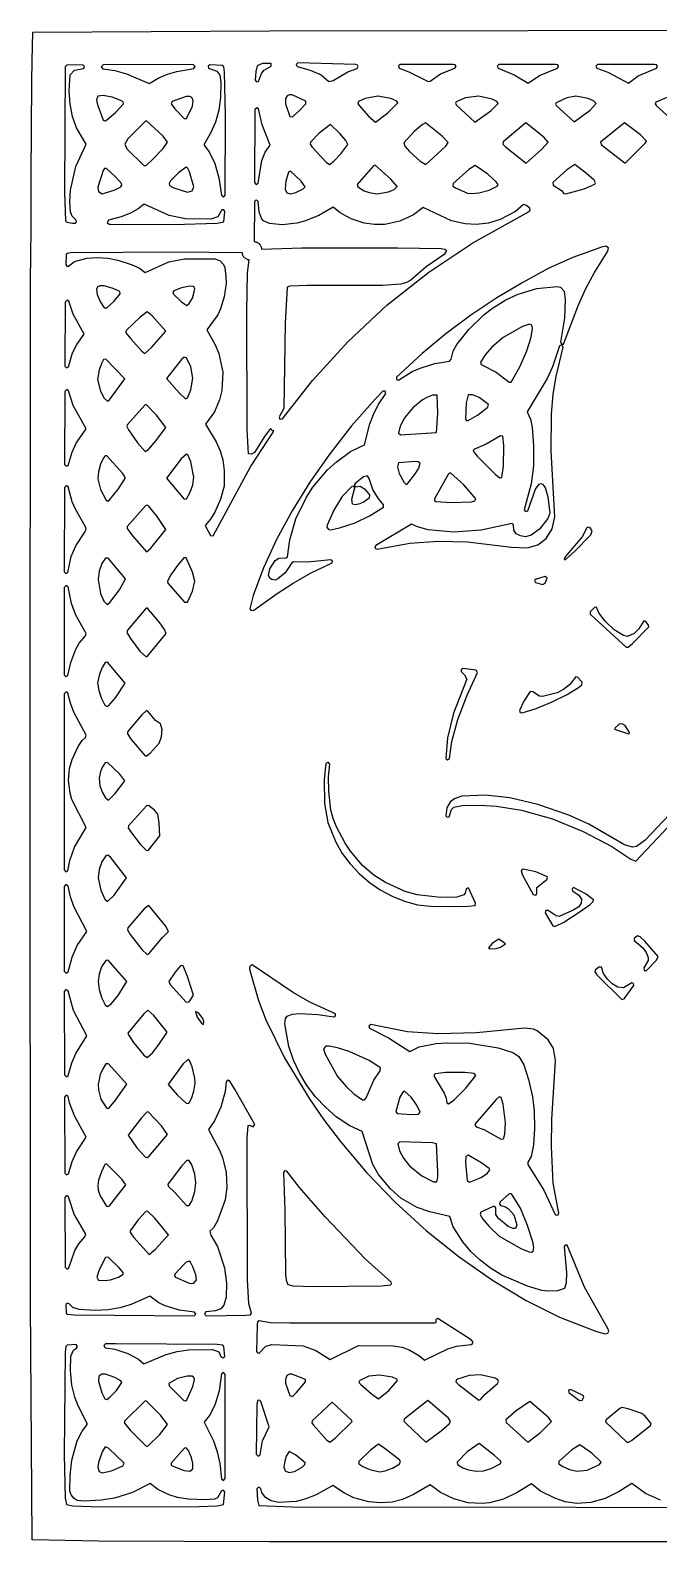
# Model space of a CAD drawing. Header units: millimetres. Extents: x 0 to 300, y 0 to 300.
# Drawn here: x 0 to 124.7, y 0 to 299.6 of the extents above; entities that cross this region are included whole.
import ezdxf

# ---------------------------------------------------------------- set-up
doc = ezdxf.new("R2010")
doc.units = ezdxf.units.MM
doc.layers.add('CUT', color=7, linetype='CONTINUOUS')

msp = doc.modelspace()

# ---------------------------------------------------------------- linework, layer by layer
at = {"layer": 'CUT'}
for points in [[(252.5525, 0), (47.4489, 0), (13.5612, 0.1201), (0.4158, 0.4102), (0.09, 47.3575), (0.0001, 149.8346), (0.09, 252.221), (0.0918, 252.7125), (0.1603, 262.5906), (0.1921, 267.169), (0.2005, 268.3837), (0.2157, 270.5739), (0.3464, 289.4004), (0.3749, 293.5159), (0.5003, 299.194), (47.4475, 299.5198), (149.9997, 299.6098)], [(126.7506, 144.1021), (121.9769, 139.0595), (120.2837, 137.82), (119.4592, 137.6663), (117.8684, 138.1607), (110.7756, 142.2166), (106.8186, 144.0154), (100.6676, 146.1354), (95.1522, 147.454), (90.3202, 148.0199), (85.58, 147.7759), (84.2752, 147.3481), (83.366, 146.7174), (82.6119, 145.4563), (82.4205, 143.9147), (82.706, 143.5962), (83.0869, 143.7033), (83.541, 145.1622), (84.0431, 145.5857), (85.6517, 145.9481), (89.2221, 146.008), (92.5117, 145.8274), (97.4177, 145.0393), (103.5976, 143.2693), (109.6814, 140.8011), (115.3439, 137.7906), (119.1276, 135.3286), (120.1454, 134.8754), (129.6427, 145.0347)], [(125.0358, 8.2408), (122.0661, 9.5465), (119.3261, 11.541), (116.8395, 9.9555), (114.0182, 8.5929), (111.2159, 7.8094), (108.4189, 7.5934), (106.113, 7.9268), (104.0524, 8.6333), (101.2185, 10.0503), (99.4577, 11.5056), (96.6055, 9.7426), (93.8483, 8.4539), (91.0841, 7.7208), (89.6671, 7.5931), (86.8856, 7.7212), (84.0014, 8.5027), (81.3822, 9.7493), (79.3556, 11.2652), (76.0542, 9.386), (73.855, 8.3615), (71.7725, 7.8676), (69.3977, 7.7433), (67.1759, 7.8992), (64.1959, 8.7119), (62.3255, 9.6588), (60.0418, 11.1591), (56.6847, 9.2759), (54.6665, 8.498), (52.7475, 7.9838), (49.2236, 7.8053), (47.7718, 8.1448), (46.6663, 8.7735), (45.9395, 9.753), (45.7137, 10.5693), (45.2878, 10.8164), (44.9637, 10.4867), (45.0794, 8.2557), (45.3722, 7.2218), (51.9509, 6.9321), (221.0079, 6.722)]]:
    msp.add_lwpolyline(points, dxfattribs=at)
for points in [[(9.1325, 261.9914), (8.3169, 262.7327), (7.9845, 263.6304), (7.8334, 265.6186), (7.9838, 267.9036), (9.0715, 272.5664), (11.0717, 277.0236), (9.1823, 280.2961), (8.4164, 282.4901), (7.9234, 284.9816), (7.7435, 287.5918), (7.9461, 290.7611), (8.7923, 291.6655), (10.6517, 292.0379), (10.7779, 292.4532), (10.4415, 292.7274), (7.2479, 292.7092), (6.9007, 292.3619), (6.812, 267.4414), (6.9808, 261.8404), (7.2363, 261.5419), (8.3825, 261.3733), (8.9668, 261.384), (9.2088, 261.6643)], [(14.3743, 291.9829), (16.7686, 291.6201), (19.1109, 290.9896), (23.6229, 289.0562), (25.5336, 290.1622), (27.227, 290.8696), (29.0748, 291.4435), (32.4279, 292.0275), (32.7339, 292.4492), (32.3466, 292.7979), (14.4577, 292.7523), (14.0705, 292.367)], [(38.3787, 292.3371), (38.1749, 292.5933), (35.626, 292.7482), (35.2872, 292.4818), (35.374, 292.0926), (36.9889, 291.4782), (37.6261, 290.7234), (37.7845, 289.341), (37.7231, 286.291), (37.3925, 283.7658), (36.7272, 281.3693), (35.7556, 279.1766), (34.4353, 276.8663), (35.4818, 275.4837), (36.6069, 273.1946), (37.4211, 270.3255), (37.9203, 266.8843), (38.3296, 266.5497), (38.6954, 266.9314), (38.7456, 282.7385), (38.533, 291.2694)], [(47.7956, 292.4569), (47.783, 293.013), (46.0674, 292.9835), (45.0158, 292.559), (44.7188, 291.441), (44.6243, 289.7077), (44.8617, 289.3817), (45.289, 289.4668), (45.847, 291.0413), (46.3788, 291.7161)], [(59.2221, 289.4187), (60.0624, 289.6757), (63.017, 291.3322), (64.8229, 292.0476), (65.0434, 292.3888), (64.9044, 292.6969), (64.5604, 292.7989), (53.0856, 293.1228), (52.7364, 292.8201), (52.9223, 292.3969), (55.5429, 291.6806), (57.6752, 290.7395)], [(79.332, 289.5351), (81.3812, 290.9404), (84.2391, 292.0804), (84.453, 292.413), (84.2969, 292.7402), (83.9188, 292.8272), (73.3542, 292.8222), (73.0359, 292.5216), (73.1983, 292.115), (75.0964, 291.3931), (78.9151, 289.4357)], [(101.0232, 290.6474), (104.563, 292.0772), (104.78, 292.4099), (104.6238, 292.7388), (104.2067, 292.8272), (92.9363, 292.8038), (92.6114, 292.4724), (92.8004, 292.0831), (96.0038, 290.7681), (98.7779, 289.1434)], [(120.596, 290.5738), (124.1975, 292.063), (124.4307, 292.3925), (124.2465, 292.7517), (123.7445, 292.8272), (112.4876, 292.8063), (112.1624, 292.4705), (112.3594, 292.0814), (114.5642, 291.2721), (118.6423, 289.144)], [(15.0885, 281.6861), (17.0126, 283.3979), (18.5046, 285.0387), (18.4325, 285.3988), (17.9973, 285.7067), (16.2802, 286.3196), (14.4468, 286.6722), (13.4183, 286.5477), (13.1482, 285.8184), (13.3229, 284.7923), (14.5021, 281.8418), (14.758, 281.6236)], [(32.1847, 284.5593), (32.3215, 285.6699), (32.0554, 286.2703), (31.6506, 286.5041), (30.936, 286.5014), (28.1363, 285.5003), (27.9698, 285.0333), (28.7124, 284.0372), (30.5288, 282.0876), (31.0284, 282.0816)], [(51.9255, 286.7999), (51.396, 286.8271), (50.9616, 286.6201), (50.6486, 286.0554), (50.6239, 285.0513), (51.5242, 282.5329), (52.0515, 282.4158), (53.433, 283.6821), (54.6878, 285.0226), (54.6525, 285.5178)], [(70.9466, 283.2169), (72.8878, 285.2075), (72.7031, 285.5612), (71.4957, 286.0811), (68.9674, 286.5526), (66.4366, 286.0894), (65.129, 285.4756), (65.0011, 285.094), (65.2716, 284.6605), (67.1437, 282.5227), (68.4548, 281.4099)], [(92.841, 285.064), (92.5547, 285.5091), (91.6242, 285.934), (88.9465, 286.5253), (86.3272, 286.2359), (84.4843, 285.4317), (84.3537, 285.128), (84.4786, 284.8458), (88.1822, 281.3949), (91.3518, 283.6026)], [(112.2558, 285.0752), (111.7499, 285.6034), (110.6381, 286.0774), (108.2332, 286.5253), (106.4369, 286.2384), (104.3452, 285.2415), (104.1959, 284.9485), (104.2974, 284.6722), (107.9056, 281.4724), (111.0468, 283.7643)], [(130.9295, 283.8368), (132.3216, 285.1759), (132.1255, 285.5259), (130.7129, 286.11), (128.2431, 286.5534), (126.1231, 286.1984), (124.0766, 285.343), (123.953, 285.0043), (124.2041, 284.6161), (127.5106, 281.6553), (128.156, 281.9182)], [(26.3428, 278.6127), (23.0908, 281.6384), (22.7841, 281.5277), (19.3588, 278.0977), (18.7497, 277.0195), (19.1527, 276.1285), (22.5666, 272.796), (23.021, 272.796), (24.211, 273.9089), (26.3598, 276.1753), (27.2249, 277.4081)], [(47.5884, 276.8463), (45.9937, 280.8639), (45.2866, 284.0047), (44.9305, 284.2573), (44.5325, 283.8705), (44.4861, 269.3979), (44.8408, 269.0465), (45.2378, 269.2962), (45.9353, 273.763), (46.624, 275.4099)], [(60.2019, 273.645), (61.6286, 275.101), (62.9984, 276.9425), (62.5937, 277.744), (61.4363, 279.1724), (59.5401, 280.9251), (57.3207, 279.2031), (55.5665, 277.3961), (55.5155, 277.0366), (55.9383, 276.4389), (58.688, 273.4821), (59.3314, 273.0211)], [(82.4296, 276.6359), (82.8906, 277.3256), (81.6951, 278.6321), (78.4281, 281.2358), (77.7771, 280.9095), (76.1556, 279.5217), (74.0764, 277.2874), (74.2798, 276.6534), (75.2495, 275.5885), (77.366, 273.6769), (78.4503, 273.0211)], [(102.7533, 277.4313), (101.8666, 278.419), (98.3202, 281.2708), (93.7957, 277.4705), (93.7578, 277.0328), (94.2843, 276.5101), (98.3588, 273.2821), (101.4676, 276.0143)], [(121.0387, 278.9033), (117.8525, 281.2257), (113.1372, 277.3916), (113.2826, 276.8718), (117.982, 273.2879), (122.0443, 277.2632), (122.2062, 277.6197)], [(71.0731, 267.5804), (72.1933, 268.0576), (72.7916, 268.6421), (71.5478, 270.1121), (68.4257, 272.8379), (68.1197, 272.7135), (64.8506, 269.0352), (64.9496, 268.5829), (66.2444, 267.8033), (67.2423, 267.4252), (68.7969, 267.1982)], [(88.9965, 267.3474), (91.0487, 267.8969), (92.6128, 268.7211), (92.7958, 269.0461), (92.4178, 269.5907), (90.7344, 271.0936), (88.2434, 272.8217), (87.005, 272.0064), (83.8719, 269.1974), (83.8533, 268.7287), (84.477, 268.3214), (86.7363, 267.3398), (87.6459, 267.2281)], [(109.869, 268.1773), (111.9553, 269.066), (112.1486, 269.3854), (111.8375, 269.8881), (110.3333, 271.2433), (107.9888, 272.9851), (106.4514, 271.945), (103.6696, 269.4573), (103.7212, 268.9109), (105.3546, 267.8092), (105.8599, 267.2598), (106.2388, 267.1698)], [(14.2572, 267.1907), (16.6767, 267.923), (17.9426, 268.588), (18.1888, 268.9107), (18.0774, 269.2611), (16.9688, 270.4884), (15.1374, 272.1972), (14.7395, 272.1787), (14.4675, 271.7733), (13.3839, 268.5153), (13.5157, 267.6418)], [(32.4412, 268.5387), (31.5949, 271.5409), (31.2269, 272.3066), (30.9355, 272.4858), (29.3921, 271.353), (27.8288, 269.7339), (27.5336, 269.1978), (27.6559, 268.8533), (28.4609, 268.3871), (31.1988, 267.5014), (32.1134, 267.7496)], [(53.7349, 269.7081), (51.6189, 271.6823), (51.2166, 271.4591), (50.6847, 269.7004), (50.5954, 268.1), (50.895, 267.4061), (51.5627, 267.1712), (52.6905, 267.4158), (54.1705, 268.1516), (54.5183, 268.5713)], [(38.3789, 261.6353), (38.5923, 263.6727), (38.394, 263.9868), (38.0225, 263.9918), (37.2233, 262.6505), (35.8265, 262.1918), (30.7897, 262.2154), (27.5594, 262.8921), (22.5909, 265.1291), (21.4356, 264.2093), (19.9148, 263.3706), (18.0659, 262.6141), (15.5512, 261.9527), (15.2713, 261.5096), (15.6478, 261.1879), (28.4157, 261.1344), (37.0617, 261.3435)], [(70.7646, 245.1279), (79.0316, 251.6497), (87.7801, 257.4804), (98.4001, 263.3615), (99.1392, 263.9061), (99.1124, 264.3641), (98.2821, 264.9555), (97.8281, 265.0658), (96.2843, 263.709), (93.1881, 262.1162), (90.8772, 261.3473), (88.4503, 261.0751), (86.2458, 261.2286), (83.5363, 261.8005), (77.9474, 264.4898), (76.0133, 263.029), (73.3078, 261.7806), (70.3309, 261.1092), (68.3189, 261.0751), (66.2302, 261.3857), (63.6717, 262.2588), (61.4468, 263.4457), (60.0764, 264.5249), (57.2156, 262.8886), (54.3989, 261.78), (52.8753, 261.3764), (49.9496, 261.0458), (47.4493, 261.3171), (46.2602, 261.848), (45.853, 262.2976), (45.3892, 263.6181), (45.2208, 265.67), (44.9796, 265.9062), (44.6129, 265.8428), (44.4651, 265.5393), (44.4265, 257.6995), (44.4946, 257.702), (44.6125, 257.6947), (44.7291, 257.6758), (44.8433, 257.6455), (44.954, 257.6042), (45.0601, 257.5522), (45.1605, 257.49), (45.2544, 257.4182), (45.3407, 257.3375), (45.4187, 257.2488), (45.6201, 256.9954), (45.6877, 256.9013), (45.746, 256.8011), (45.7943, 256.6958), (45.8322, 256.5863), (45.8594, 256.4737), (45.8756, 256.3589), (45.8807, 256.2432), (45.8798, 256.2263), (53.8734, 256.4525), (72.9319, 256.4825), (81.4855, 256.3325), (82.2372, 256.2318), (82.591, 255.9629), (82.0726, 255.1862), (78.5455, 252.7124), (75.4802, 250.0989), (74.6241, 249.5945), (73.5406, 249.2848), (69.8463, 249.0404), (54.9784, 249.01), (51.4891, 248.8632), (50.9718, 248.6992), (50.5697, 241.5056), (50.3296, 224.6476), (49.3927, 222.997), (49.5402, 222.4985), (50.027, 222.562), (55.9727, 230.1894), (63.0451, 237.9212)], [(13.3138, 254.5315), (15.4692, 254.4113), (17.3738, 254.0436), (20.2325, 253.141), (21.6891, 252.4289), (22.8325, 251.598), (27.4994, 253.7351), (30.5827, 254.3197), (36.7038, 254.3192), (37.6996, 253.9199), (38.3367, 253.177), (38.5935, 252.6074), (38.8049, 250.812), (38.833, 249.4301), (38.495, 246.7852), (37.7464, 244.3594), (37.1974, 243.2246), (35.0468, 240.1999), (36.7012, 237.2683), (37.4335, 235.5064), (38.2048, 231.8035), (38.0246, 228.2), (37.5568, 226.3561), (36.5615, 223.9451), (34.7532, 221.5519), (36.8848, 217.9943), (37.7043, 216.2669), (38.2039, 214.4562), (38.4749, 212.3628), (38.4395, 209.256), (37.774, 206.6873), (36.611, 204.0587), (35.7455, 202.6855), (34.6891, 201.4671), (35.7639, 199.4688), (36.2794, 199.3601), (43.7189, 213.0578), (48.3195, 220.1577), (48.2366, 220.1865), (48.1314, 220.2349), (48.0313, 220.2932), (47.9374, 220.3609), (47.8503, 220.4373), (47.7711, 220.5218), (47.7004, 220.6135), (47.6846, 220.6386), (46.4625, 219.074), (44.4963, 215.932), (43.902, 215.5545), (43.3094, 215.6383), (43.0374, 220.4646), (42.9773, 243.8206), (43.0982, 251.5507), (43.4367, 254.0665), (43.4143, 254.0678), (43.2962, 254.0867), (43.1805, 254.1173), (43.0685, 254.1592), (42.9612, 254.2121), (42.7329, 254.3391), (42.6331, 254.4013), (42.5398, 254.4729), (42.4539, 254.5534), (42.3764, 254.6418), (42.3078, 254.7375), (42.249, 254.8394), (42.2005, 254.9465), (42.1626, 255.0579), (42.1359, 255.1725), (42.1205, 255.2891), (42.1166, 255.4067), (42.1211, 255.477), (28.902, 255.6429), (8.013, 255.464), (7.3748, 255.3841), (7.134, 255.1654), (7.0682, 253.1564), (7.2597, 252.8502), (7.5857, 252.8189), (8.7588, 253.7882), (11.2141, 254.4079)], [(80.2382, 233.5186), (83.192, 233.9939), (83.4922, 234.3982), (83.9002, 236.0044), (84.6236, 237.3212), (86.9801, 240.2783), (90.0614, 243.2664), (91.6681, 244.5377), (94.3331, 246.1706), (96.7846, 247.2889), (100.5081, 248.4369), (104.549, 248.8284), (105.2001, 248.696), (105.8823, 247.9172), (106.0919, 246.1824), (105.972, 242.524), (105.2089, 237.7526), (105.4172, 237.4079), (105.7865, 237.4117), (108.7471, 245.212), (110.2504, 248.5204), (111.9209, 251.6183), (114.5749, 255.7915), (114.689, 256.4803), (114.2001, 256.7811), (113.3374, 256.6368), (107.6312, 254.5729), (102.7525, 252.357), (97.6949, 249.6332), (92.5581, 246.5571), (87.4186, 243.1009), (82.4442, 239.4145), (77.7109, 235.5193), (72.6749, 230.8488), (72.6428, 230.4117), (73.0757, 230.2292), (75.7532, 231.9574), (77.5277, 232.6958)], [(16.4825, 248.4456), (14.6899, 248.9192), (13.7776, 248.9522), (13.3304, 248.7285), (13.1483, 248.189), (13.2947, 247.2448), (13.9386, 245.7324), (14.6716, 244.6042), (15.1684, 244.554), (16.558, 245.8467), (17.8509, 247.3668), (17.7713, 247.853)], [(31.5459, 245.4647), (32.2054, 246.5132), (32.6808, 248.2694), (32.4527, 248.8037), (31.6826, 248.8578), (29.9959, 248.5419), (28.4575, 247.9631), (28.2662, 247.6177), (28.4512, 247.2662), (30.0044, 245.7426), (31.0395, 245.0626)], [(10.7111, 239.3937), (8.5363, 243.3247), (7.6577, 245.9072), (7.3141, 246.1053), (6.9291, 245.7179), (6.8672, 233.0432), (7.1809, 232.6973), (7.5817, 232.8677), (8.3704, 235.638), (9.2668, 237.3112)], [(24.1031, 236.7655), (26.8857, 239.9553), (24.1733, 243.0257), (23.1978, 243.7725), (21.8294, 242.7529), (19.0204, 240.0617), (18.9819, 239.6431), (19.9345, 238.4351), (22.1155, 236.0143), (22.7298, 235.5554)], [(97.1072, 232.8891), (98.4863, 236.0686), (99.35, 238.758), (99.6331, 240.5823), (99.5072, 241.1755), (99.0539, 241.3209), (97.6644, 240.9154), (93.7851, 238.6921), (91.5611, 236.7919), (90.3135, 235.3348), (89.3243, 233.8133), (89.4694, 233.375), (92.3851, 231.8591), (94.9663, 229.8306), (95.3918, 229.8687)], [(98.5655, 223.9399), (99.2084, 222.5444), (99.5789, 220.8442), (99.8494, 217.3192), (99.8195, 213.2979), (99.3619, 209.7285), (97.9821, 204.5203), (98.2668, 204.1946), (98.6768, 204.3328), (100.2118, 208.6343), (100.9285, 209.6242), (101.2952, 209.7532), (101.6178, 209.6272), (102.1199, 208.9496), (102.6618, 207.144), (103.0295, 203.8829), (102.6924, 202.8503), (101.0339, 200.7089), (99.364, 199.494), (98.2684, 199.221), (97.2525, 199.3753), (96.4005, 199.7924), (95.926, 200.4868), (95.8798, 201.5923), (95.567, 201.8334), (89.4456, 200.5145), (84.017, 200.1209), (78.9496, 200.5749), (76.7997, 201.1499), (75.6533, 201.6789), (68.5352, 197.4785), (68.3621, 197.1913), (68.4764, 196.876), (68.7933, 196.7664), (75.2818, 197.9282), (80.9463, 198.3491), (86.7581, 198.2278), (95.4724, 197.1766), (98.57, 197.0002), (100.6847, 197.5798), (102.3643, 198.8823), (103.5349, 200.7931), (104.0838, 203.1569), (103.3318, 216.1966), (103.3917, 223.4748), (103.7221, 227.505), (104.2938, 231.0007), (105.7323, 236.8034), (105.4587, 237.2462), (105.0054, 237.0559), (103.5906, 232.918), (102.5347, 230.5922)], [(13.9674, 228.0554), (14.6566, 226.6841), (15.3398, 226.0974), (15.7236, 226.3244), (18.7437, 230.5116), (15.0022, 234.4023), (14.5497, 234.3688), (14.2056, 233.7047), (13.7029, 232.31), (13.3586, 230.4044)], [(30.8221, 226.5596), (31.172, 226.7557), (31.8772, 228.3511), (32.2323, 230.628), (31.8875, 232.9021), (30.9903, 234.6958), (30.5587, 234.7736), (30.0268, 234.3211), (27.0457, 230.5927), (29.5876, 227.642)], [(11.0697, 220.5831), (8.5181, 225.2314), (7.5923, 228.1639), (7.2349, 228.4117), (6.84, 228.0243), (6.7979, 213.516), (7.1034, 213.1724), (7.5234, 213.3593), (8.2906, 215.9919), (9.1114, 217.792)], [(55.6003, 191.9602), (59.9187, 194.0252), (59.9471, 194.3963), (59.6125, 194.6258), (55.0009, 194.1789), (52.1999, 194.2266), (51.8696, 194.0072), (50.5841, 192.0361), (49.1007, 190.8375), (48.6331, 190.607), (47.9336, 190.7039), (47.5757, 190.9379), (47.274, 191.5247), (47.504, 192.8669), (48.5549, 194.5301), (49.2972, 194.9536), (50.7549, 195.0552), (51.0223, 195.2533), (51.4792, 198.5895), (52.7091, 202.7889), (54.7927, 207.024), (56.0795, 209.0461), (58.9644, 212.502), (60.6675, 213.9948), (63.5506, 216.1183), (66.2785, 217.4609), (67.3515, 221.5628), (68.0772, 223.4739), (69.0361, 225.3314), (70.5647, 227.582), (70.4316, 228.0885), (69.9679, 228.0593), (68.4376, 226.4851), (63.7496, 221.1657), (59.4477, 215.6689), (55.4807, 210.0486), (51.9579, 204.3763), (48.8615, 198.6641), (46.2869, 193.0636), (44.2222, 187.5844), (43.5787, 184.9067), (43.8537, 184.5721), (44.3204, 184.672), (48.958, 187.9929), (52.176, 190.0378)], [(23.4316, 216.5258), (24.9857, 218.2885), (26.925, 220.8555), (25.0477, 223.3364), (23.0141, 225.4203), (22.7099, 225.2898), (19.288, 221.4706), (19.1429, 221.0869), (19.4616, 220.4042), (21.2607, 217.8098), (22.7856, 216.0812)], [(79.7805, 227.2958), (78.7904, 226.8989), (77.8274, 226.3408), (75.9141, 224.7751), (74.2637, 222.7641), (73.4012, 221.1264), (73.0314, 219.772), (73.437, 219.3937), (80.6009, 219.8754), (80.8525, 223.7208), (80.7093, 227.2901)], [(90.899, 225.4493), (89.0551, 226.8009), (87.7034, 227.3455), (86.8638, 227.3672), (86.4611, 225.7696), (86.3401, 222.5379), (86.5311, 222.2652), (86.8631, 222.2398), (88.7106, 223.3387), (90.7918, 224.8849)], [(93.1152, 210.8602), (93.541, 210.9336), (93.8781, 213.1896), (93.9079, 217.2816), (93.7391, 219.1433), (93.2594, 219.2398), (90.4375, 217.5837), (87.9947, 216.5281), (87.8777, 216.1455), (88.6554, 215.2129), (92.2874, 211.5517)], [(13.4447, 210.7217), (13.9438, 208.5927), (15.0382, 206.456), (15.3935, 206.2675), (15.8111, 206.5643), (17.5065, 208.7362), (18.8905, 210.9028), (18.2844, 211.8238), (15.1792, 215.2672), (14.8604, 215.2222), (14.5194, 214.8387), (13.9485, 213.5685), (13.5289, 212.0659)], [(31.8587, 214.0828), (31.3302, 215.3164), (30.9667, 215.5552), (29.937, 214.6669), (27.04, 210.8037), (30.5157, 206.6532), (31.0294, 206.7203), (31.7376, 208.0314), (32.2594, 209.5038), (32.44, 211.0128)], [(74.7737, 209.6563), (76.4447, 211.7295), (77.0651, 212.8253), (77.3239, 213.7926), (76.9726, 214.0704), (76.4372, 214.1362), (73.0236, 213.8567), (72.8401, 213.0444), (73.1903, 211.7377), (74.1438, 209.9489), (74.4756, 209.6563)], [(70.0531, 205.0976), (70.0866, 205.5181), (68.9965, 206.8864), (67.9771, 208.5957), (67.2364, 210.7673), (66.8875, 211.2573), (66.1193, 211.0923), (64.4216, 209.7703), (64.2858, 209.4609), (64.5455, 209.1073), (65.4255, 209.235), (66.3207, 208.7357), (67.2902, 207.515), (67.2499, 206.8756), (66.2657, 206.1299), (65.3698, 205.7246), (64.5444, 205.524), (63.933, 205.6461), (63.7789, 206.6398), (64.3885, 208.9033), (64.156, 209.2287), (63.7594, 209.1778), (61.8955, 207.1582), (60.2114, 204.498), (58.8695, 201.5072), (58.8429, 201.0846), (59.1469, 200.6657), (59.6105, 200.5954), (61.3429, 200.9814), (64.4616, 201.9421), (67.397, 203.3959)], [(88.207, 206.3443), (88.4066, 206.6939), (86.0209, 209.4804), (83.3379, 211.8898), (82.9897, 211.701), (80.1989, 206.723), (80.1999, 206.3946), (80.4517, 206.1837), (83.5011, 206.0022), (87.4963, 206.148)], [(10.8548, 200.0943), (11.0745, 200.6897), (10.9629, 201.1615), (8.9568, 204.6683), (8.3502, 206.1286), (7.547, 209.1184), (7.172, 209.3848), (6.788, 208.9961), (6.7601, 192.2856), (7.0747, 191.9408), (7.4942, 192.1455), (8.1242, 195.3201), (9.0289, 197.3982)], [(26.919, 200.6686), (25.1721, 203.2526), (23.4791, 205.3511), (23.1856, 205.4959), (22.8853, 205.3658), (19.2183, 201.2134), (19.2161, 200.82), (20.2692, 199.3841), (23.0686, 196.2294), (23.9022, 196.9165)], [(110.6842, 201.1406), (110.4141, 200.9605), (109.4537, 199.2198), (106.0923, 195.2282), (105.8822, 194.778), (106.1223, 194.628), (107.9831, 196.2786), (111.1644, 199.61), (111.4645, 200.3603), (111.0443, 200.9905)], [(13.9515, 187.985), (14.6328, 186.4533), (15.2394, 185.7936), (15.7822, 186.1875), (17.7134, 188.6836), (18.8889, 190.8596), (15.4405, 194.9744), (14.9198, 194.9508), (14.226, 193.8878), (13.6438, 192.3574), (13.4755, 190.7193)], [(32.6531, 190.3964), (32.182, 192.1944), (30.9279, 195.007), (30.4421, 194.9994), (29.1986, 193.4935), (27.8565, 191.5869), (27.2287, 190.3636), (27.3094, 190.0392), (30.6318, 186.251), (31.1826, 186.2503), (32.208, 188.4085)], [(9.73, 178.0884), (10.9417, 179.5994), (11.0708, 180.0421), (9.0751, 183.6647), (8.1662, 186.0074), (7.517, 189.2674), (7.1467, 189.5513), (6.7527, 189.1626), (6.7407, 171.8501), (7.0571, 171.5054), (7.4762, 171.7133), (8.0576, 174.2964), (9.0763, 176.9335)], [(102.5387, 190.996), (102.1359, 191.3417), (100.3693, 190.8163), (100.0533, 190.5264), (100.1953, 190.1218), (101.6275, 189.771), (102.1096, 190.0065)], [(23.2834, 175.5155), (26.9741, 180.0352), (26.6321, 180.844), (25.7067, 182.1608), (23.2213, 185.103), (22.9064, 184.9874), (19.2786, 180.6756), (19.1659, 180.2246), (19.8656, 179.0731), (21.7727, 176.5411), (22.9657, 175.3911)], [(118.2189, 177.2988), (118.5719, 177.3393), (119.4433, 178.0552), (122.6849, 181.336), (122.6571, 181.6773), (122.1048, 182.3958), (121.6914, 182.5222), (120.6914, 180.9314), (119.7639, 180.0409), (118.4538, 179.4197), (117.6596, 179.6078), (115.8528, 180.7358), (114.02, 182.472), (112.7909, 184.1567), (112.335, 185.2434), (111.9391, 185.1892), (111.0645, 184.3175), (111.0913, 183.8757)], [(13.5858, 168.7605), (14.1105, 167.1503), (14.8144, 165.8582), (15.2628, 165.5612), (15.5357, 165.6671), (16.8992, 167.2509), (18.8235, 170.202), (15.3162, 174.337), (14.8485, 174.2971), (14.2743, 173.3073), (13.7279, 171.9673), (13.3576, 170.2831)], [(86.6597, 167.8147), (88.7069, 172.2934), (88.4749, 172.7844), (85.8382, 173.1038), (85.4527, 172.8572), (85.4922, 172.4976), (86.1645, 171.8364), (86.5813, 171.0071), (83.9601, 164.2696), (82.7977, 159.3756), (82.4091, 155.2873), (82.771, 154.9949), (83.1548, 155.258), (83.6507, 158.6077), (84.8211, 163.019)], [(106.5253, 167.9478), (108.7657, 169.3019), (109.4143, 169.8777), (109.4418, 170.3763), (108.5696, 171.383), (108.1993, 171.4505), (106.9742, 169.8839), (105.7685, 168.9612), (104.4975, 168.2852), (101.6301, 167.5317), (101.0271, 167.5938), (99.6583, 168.4388), (99.173, 168.5057), (97.9073, 166.6236), (97.0195, 164.7395), (97.1508, 164.3605), (97.5942, 164.2914), (100.3243, 165.1454), (103.51, 166.4554)], [(11.1052, 141.5956), (8.2749, 147.1155), (7.8943, 148.4152), (7.5934, 150.8853), (7.8039, 153.2923), (8.3319, 155.0685), (9.4886, 157.619), (10.2871, 158.842), (10.9908, 159.4467), (11.0725, 159.8826), (8.6347, 164.4338), (7.9591, 166.2167), (7.4886, 168.2024), (7.1308, 168.4514), (6.7358, 168.0623), (6.7371, 133.1572), (7.0471, 132.8139), (7.4665, 133.009), (7.8443, 135.0622), (8.7765, 137.6782)], [(23.7885, 156.2883), (25.5508, 158.3217), (26.047, 159.5584), (26.1394, 160.9983), (25.8512, 162.1579), (24.8752, 162.7632), (23.3525, 164.6398), (23.0446, 164.7756), (22.1271, 163.9385), (19.2831, 160.5483), (19.265, 160.1676), (20.0268, 158.9912), (22.7246, 155.8383), (23.0299, 155.7055)], [(116.8066, 162.0649), (115.9963, 161.3446), (115.9063, 161.0444), (118.6674, 160.1441), (118.9075, 160.2941), (117.9771, 161.7947), (117.4069, 162.0949)], [(13.8073, 149.9257), (14.2545, 148.5845), (14.942, 147.4753), (15.5193, 147.0086), (16.8765, 148.2942), (18.7674, 150.8204), (17.7604, 152.1411), (15.3105, 154.4562), (14.8556, 154.4248), (14.3101, 153.5722), (13.938, 152.6995), (13.6866, 151.3396)], [(59.0507, 142.5407), (60.6232, 138.6777), (61.8987, 136.4496), (63.443, 134.3662), (65.2257, 132.461), (67.2501, 130.7378), (69.428, 129.2197), (71.7757, 127.9738), (74.2058, 126.9783), (76.7895, 126.2627), (79.4143, 125.9903), (83.3118, 125.9), (86.8954, 125.9594), (88.2426, 126.1483), (88.3261, 126.6062), (86.9285, 129.5918), (86.4598, 129.4328), (86.2761, 128.5436), (85.9968, 128.2295), (84.6104, 127.7645), (81.4024, 127.7023), (76.7426, 128.2133), (74.3462, 128.9191), (70.4684, 130.6926), (68.1418, 132.1324), (65.9231, 134.0213), (63.5536, 136.8711), (62.4948, 138.4425), (60.7406, 141.7048), (60.0896, 143.3792), (59.6349, 144.9955), (59.2146, 148.7516), (59.1846, 151.6402), (59.3991, 154.1368), (59.0861, 154.5251), (58.6478, 154.2871), (58.3125, 151.0941), (58.3731, 146.3169)], [(23.4809, 137.1138), (25.7019, 139.9422), (25.6021, 142.5285), (25.282, 144.1907), (24.6289, 145.0322), (23.4542, 145.9568), (23.0623, 145.8479), (19.4931, 141.8891), (19.4465, 141.5229), (19.8761, 140.7651), (21.7893, 138.2923), (23.0648, 137.0142)], [(13.9773, 129.1406), (14.796, 127.3624), (15.3546, 126.8869), (16.6269, 128.1514), (19.0768, 131.6326), (15.8956, 135.6966), (15.4095, 136.0861), (14.9746, 135.9798), (14.201, 134.7447), (13.6838, 133.223), (13.5057, 131.6273)], [(100.4938, 128.4609), (100.484, 129.6745), (102.5582, 131.3589), (102.6227, 131.8186), (100.2767, 132.7801), (97.7404, 133.3249), (97.3593, 132.9567), (97.6237, 132.112), (99.7777, 128.3176), (100.2753, 128.1698)], [(7.502, 112.952), (8.2907, 115.872), (9.2901, 118.1786), (11.2056, 120.9753), (8.6583, 125.9428), (7.9601, 127.8276), (7.5084, 129.9454), (7.087, 130.2531), (6.7378, 129.8654), (6.7508, 113.096), (7.1434, 112.7068)], [(105.8202, 122.7888), (109.0883, 124.8983), (111.0407, 126.3417), (111.6754, 126.9365), (111.7433, 127.2346), (110.2419, 128.3941), (107.7793, 129.6556), (107.4989, 129.4132), (107.5483, 129.0459), (108.8014, 128.1397), (109.3222, 127.3491), (109.2928, 126.5565), (108.8302, 125.8806), (107.7144, 125.1714), (104.9417, 123.9213), (104.2959, 124.0743), (102.7223, 125.1532), (102.2359, 125.1116), (102.1543, 124.6606), (103.6806, 122.1153), (104.0834, 121.9753)], [(23.5494, 116.5262), (26.2147, 119.7866), (27.4132, 120.9693), (26.8509, 122.0717), (23.553, 126.1426), (22.6153, 125.4665), (19.3558, 121.6869), (19.2666, 121.2836), (19.8088, 120.3964), (22.1924, 117.3277), (23.2081, 116.3759)], [(121.8865, 119.0533), (120.9556, 119.8919), (120.4464, 120.1001), (119.7988, 119.5518), (119.7767, 119.1551), (121.5382, 117.7104), (122.1561, 116.811), (122.5377, 115.8377), (122.5476, 115.1841), (121.689, 113.7402), (121.7652, 113.2527), (122.2581, 113.2311), (124.1943, 115.3031), (124.5446, 116.0336)], [(92.947, 119.4777), (91.7165, 118.6374), (90.8762, 117.737), (91.2063, 117.4969), (92.4368, 117.587), (93.2772, 117.8571), (94.2376, 118.5473)], [(13.7066, 109.4578), (14.2054, 107.7767), (14.8493, 106.4576), (15.3189, 106.121), (16.041, 106.6454), (17.424, 108.2955), (19.1655, 111.0284), (15.4655, 115.2819), (14.9764, 115.2121), (14.1569, 113.9499), (13.6862, 112.5214), (13.5065, 111.0437)], [(31.219, 112.0393), (30.3422, 114.1474), (30.0207, 114.2453), (29.7286, 114.0642), (28.726, 112.9106), (27.5224, 111.0531), (27.7752, 110.4288), (30.9545, 106.9826), (31.5008, 106.9943), (32.3769, 108.3184)], [(50.4889, 95.7703), (55.3614, 87.7891), (58.2689, 83.6519), (61.4851, 79.3843), (66.6719, 73.2096), (72.4236, 67.2792), (78.5974, 61.646), (85.0495, 56.4783), (91.6997, 51.8341), (98.3773, 47.8205), (104.9609, 44.5274), (112.3377, 41.7064), (114.038, 41.238), (114.576, 41.3795), (114.7552, 41.7351), (114.569, 42.3014), (109.9511, 50.4875), (106.5019, 58.7939), (106.0967, 58.7926), (105.911, 58.4706), (106.3918, 53.3781), (106.2966, 51.3017), (105.9677, 50.1795), (104.6053, 49.7345), (102.6404, 49.642), (101.4599, 49.8019), (98.6281, 50.6366), (93.5177, 52.8584), (91.2821, 54.2502), (89.2534, 55.7975), (87.4092, 57.5539), (85.7753, 59.4636), (83.9046, 62.3936), (83.2049, 64.5054), (79.2545, 65.3772), (76.7306, 66.2318), (73.5354, 68.1008), (71.4813, 69.9388), (69.0747, 72.7965), (67.9425, 74.81), (65.8477, 81.3339), (63.3641, 82.4449), (60.6944, 84.2445), (58.543, 86.1197), (56.6052, 88.2056), (54.8816, 90.4703), (53.4255, 92.9222), (52.2157, 95.4887), (51.3053, 98.1812), (50.512, 102.6414), (50.6661, 103.7108), (50.9949, 104.1662), (51.9832, 104.5598), (53.4676, 104.741), (57.0674, 104.5308), (60.2041, 104.0645), (60.5426, 104.2789), (60.5332, 104.6463), (55.4692, 106.9799), (52.0331, 108.9078), (44.0453, 114.3692), (43.5465, 114.0808), (43.4654, 113.4872), (45.2721, 107.2836), (46.7466, 103.462)], [(119.7109, 110.2505), (119.6534, 110.6474), (119.3139, 110.7887), (117.6932, 109.7682), (116.5777, 109.9202), (115.4446, 110.6113), (114.5044, 111.4929), (113.687, 112.6445), (113.2977, 113.8959), (112.749, 113.8906), (112.0599, 113.2997), (112.0153, 112.9369), (112.416, 112.369), (117.3616, 107.4885), (117.8098, 107.5987)], [(7.5331, 92.4249), (8.2317, 94.9569), (9.021, 96.8124), (11.2284, 100.3165), (8.5741, 105.311), (7.5215, 109.2033), (7.0746, 109.4831), (6.7565, 109.0995), (6.7859, 92.5781), (7.1727, 92.1894)], [(23.1666, 96.0219), (24.2277, 96.9434), (25.4012, 98.3841), (27.1844, 101.0343), (24.5509, 104.3228), (23.349, 105.3943), (22.521, 104.6686), (19.3729, 100.8274), (19.4878, 100.4536), (20.4826, 98.9595), (22.5218, 96.4745)], [(32.8028, 105.1319), (33.1029, 103.9915), (33.9733, 102.791), (34.3935, 102.5509), (34.4535, 103.0611), (34.2434, 103.7214), (33.4631, 104.8018)], [(77.1167, 98.0742), (80.4848, 98.7358), (82.6556, 98.8891), (87.1862, 98.8291), (92.8272, 97.9199), (95.7192, 96.9562), (96.9042, 96.1586), (97.9332, 94.5186), (98.8204, 91.6561), (99.6074, 88.1742), (99.9382, 85.4373), (100.0295, 81.9361), (99.819, 78.6772), (99.3344, 76.3345), (98.6967, 75.2339), (98.6747, 74.8013), (101.8991, 69.7196), (104.1119, 64.8858), (104.3891, 64.7079), (104.7036, 64.8061), (104.8268, 65.1479), (103.7523, 71.1123), (103.3617, 78.324), (103.4521, 83.7173), (104.1996, 95.4178), (103.791, 97.7956), (102.7074, 99.4868), (100.5621, 101.2818), (99.8154, 101.576), (98.0408, 101.8283), (88.515, 100.8708), (80.8742, 100.6607), (74.7994, 101.0516), (67.5918, 102.4979), (67.1851, 102.2731), (67.3132, 101.7951), (71.0894, 99.9077), (75.2827, 97.198)], [(69.4662, 93.9379), (67.2413, 95.4064), (63.2877, 97.1899), (60.98, 97.9383), (59.319, 98.2595), (58.6215, 98.2229), (58.2026, 97.7025), (58.5327, 96.6701), (60.9195, 92.2217), (62.7007, 90.1474), (64.1878, 88.8101), (65.9341, 87.5816), (66.3085, 87.6084), (66.6017, 87.9942), (68.1742, 91.4994), (69.4102, 93.3151)], [(13.5394, 89.5785), (14.001, 87.7169), (15.0531, 86.0505), (15.3755, 85.8693), (15.6588, 85.983), (16.9211, 87.5368), (19.1559, 90.7101), (15.5224, 94.7277), (14.9997, 94.7371), (14.3242, 93.6325), (13.9077, 92.615), (13.5065, 90.6241)], [(32.6787, 91.8996), (32.1307, 94.1483), (31.5702, 95.4182), (31.2501, 95.61), (30.2589, 94.6979), (27.3673, 90.6123), (29.1383, 88.595), (30.9675, 86.8675), (31.4618, 86.944), (31.9573, 87.889), (32.4519, 89.3492), (32.7132, 90.9292)], [(82.6444, 87.0094), (82.9786, 86.7887), (84.0497, 87.5571), (86.3944, 89.9323), (88.3934, 92.4127), (88.0301, 92.8351), (86.1716, 93.0379), (82.4662, 93.038), (80.3407, 92.7618), (80.1108, 92.5305), (80.1284, 92.2224), (82.093, 88.8935), (82.5216, 87.912)], [(43.9101, 45.2974), (43.3374, 47.1399), (43.0975, 52.0034), (43.0373, 80.0723), (43.2472, 82.4896), (43.4738, 82.5868), (44.2246, 82.2727), (44.5563, 82.6796), (40.6601, 89.5777), (39.5785, 91.3197), (39.2873, 91.4743), (38.8913, 91.1863), (38.6485, 89.234), (37.8264, 86.1388), (36.5619, 83.4592), (35.344, 81.7142), (37.564, 77.6465), (38.1087, 76.1903), (38.8348, 73.2101), (38.9849, 70.266), (38.6743, 67.7906), (37.1554, 63.6089), (36.3432, 62.2551), (35.6146, 61.5334), (35.8445, 60.777), (37.114, 58.559), (38.5261, 54.2914), (38.953, 51.2894), (38.8952, 48.4966), (38.4321, 46.8659), (37.7816, 46.1646), (36.7332, 45.8002), (34.8476, 45.5605), (34.5353, 45.1396), (34.9248, 44.7889), (42.7672, 44.8979), (43.6642, 44.9824)], [(7.5837, 72.943), (8.3295, 75.3508), (9.1779, 77.2585), (11.0678, 80.1925), (8.7773, 84.4087), (7.8162, 87.0212), (7.5554, 88.2755), (7.1437, 88.5479), (6.7938, 88.1598), (6.8365, 73.0949), (7.2238, 72.7074)], [(76.6629, 86.5736), (75.5397, 88.1456), (74.2504, 89.2947), (73.9217, 89.1392), (73.2909, 88.0956), (72.4938, 85.2691), (72.8028, 84.8872), (75.6431, 84.7233), (77.0114, 84.7786), (77.3163, 85.1645)], [(93.8622, 79.8576), (94.1521, 80.8198), (94.237, 83.0491), (93.8244, 86.7653), (93.4213, 88.0894), (92.9961, 88.1889), (92.3983, 87.6593), (88.2195, 82.8166), (88.2292, 82.493), (88.4792, 82.2722), (89.9469, 81.7013), (93.4053, 79.7771)], [(23.3872, 85.2243), (23.102, 85.1378), (22.0601, 84.038), (19.4225, 80.5662), (21.1659, 78.1095), (22.8915, 76.2366), (23.2042, 76.1529), (23.5324, 76.354), (27.2439, 80.6944), (26.0432, 82.4538)], [(77.646, 72.5291), (80.0161, 71.342), (80.6259, 71.3688), (80.8495, 72.2577), (80.8525, 73.3429), (80.5509, 78.8612), (79.8214, 79.0538), (73.2976, 79.291), (72.8986, 78.9017), (73.221, 77.4635), (74.0253, 76.0296), (75.2567, 74.5014)], [(15.157, 74.9323), (14.8269, 74.7538), (14.1106, 73.3366), (13.5399, 71.6887), (13.417, 70.6423), (13.5027, 69.704), (13.8985, 68.5951), (15.1281, 66.55), (15.4346, 66.4409), (15.6938, 66.5732), (18.9472, 70.7211), (18.2046, 71.8651)], [(32.0471, 67.5378), (32.6789, 69.4037), (32.8326, 71.1417), (32.6789, 72.8528), (32.0471, 74.7187), (31.5349, 75.5884), (31.0519, 75.5961), (30.0598, 74.5128), (27.3207, 70.8645), (27.376, 70.4618), (28.7132, 69.242), (31.0029, 66.6821), (31.5518, 66.6801)], [(89.4576, 72.2146), (90.6955, 73.0723), (91.1371, 73.7037), (91.0111, 73.9739), (89.361, 75.1972), (86.871, 76.6222), (86.4189, 76.3787), (86.3163, 75.1614), (86.673, 71.587), (87.1465, 71.2779)], [(50.7482, 51.8427), (51.1066, 51.01), (52.0565, 50.718), (56.189, 50.5996), (69.6466, 50.7495), (71.5479, 50.9163), (71.68, 51.1778), (71.5672, 51.4851), (66.4458, 56.0663), (58.4899, 64.3825), (53.4131, 70.2402), (50.8809, 73.4423), (50.4592, 73.5445), (50.2046, 73.1931), (50.5093, 65.7971), (50.6288, 52.9692)], [(97.4623, 58.047), (98.9763, 57.4597), (99.4561, 57.3902), (99.7887, 57.5769), (99.8773, 58.3289), (99.6791, 59.4741), (98.6585, 62.6923), (97.2233, 66.0977), (95.4531, 68.9647), (94.988, 68.9482), (93.172, 67.3153), (93.0532, 66.9723), (93.2688, 66.6803), (94.2731, 66.4058), (94.8887, 65.9943), (95.9179, 64.8126), (96.5468, 62.8349), (96.2737, 62.1001), (95.7873, 62.0771), (94.8126, 62.5027), (92.8685, 64.0974), (92.3822, 64.8981), (92.3502, 66.135), (92.1282, 66.434), (91.8259, 66.4445), (89.3895, 65.3313), (89.227, 64.8835), (89.7953, 63.9763), (91.0105, 62.4964), (93.0334, 60.5684)], [(7.6809, 54.3017), (8.857, 57.7371), (9.6113, 59.0623), (10.8213, 60.4365), (11.0636, 60.9486), (8.7154, 64.9654), (7.6215, 68.3433), (7.2085, 68.6121), (6.861, 68.223), (6.9304, 54.4456), (7.3226, 54.0581)], [(27.4424, 60.8303), (24.7306, 64.1669), (23.2436, 65.5541), (22.9404, 65.4411), (21.4149, 63.7974), (19.7943, 61.6247), (19.8284, 61.2806), (20.5512, 60.2998), (23.6116, 56.9672), (24.8736, 58.0034)], [(14.8907, 51.7677), (15.9084, 51.9497), (17.531, 52.4273), (18.4438, 53.0225), (18.4117, 53.3589), (17.648, 54.2929), (15.491, 56.4213), (14.9556, 56.3184), (13.6715, 53.9176), (13.238, 52.4255), (13.5748, 51.8314)], [(32.9862, 51.9158), (32.8605, 52.915), (32.2853, 54.5243), (31.811, 55.4058), (31.5236, 55.5911), (30.9493, 55.4003), (30.4401, 54.9618), (28.6865, 53.0154), (28.6245, 52.7159), (28.7979, 52.464), (31.5452, 51.2443), (32.4059, 51.2212)], [(8.6438, 44.9881), (32.4881, 44.7773), (32.8762, 45.1333), (32.5923, 45.542), (29.5962, 45.9258), (26.7414, 46.767), (25.528, 47.3752), (23.7579, 48.678), (20.0098, 47.0053), (17.8046, 46.372), (15.4659, 45.9787), (12.9555, 45.8586), (9.7017, 46.0395), (8.4482, 46.4572), (7.7591, 47.1934), (7.3794, 47.3219), (7.0874, 47.0473), (7.1338, 45.323), (7.4197, 45.0955)], [(54.1193, 38.8051), (56.6635, 37.8837), (59.4758, 36.1117), (65.0866, 38.9208), (71.9716, 38.8649), (73.7471, 38.5916), (75.1811, 38.0637), (77.179, 36.8542), (78.219, 35.9835), (82.8355, 38.2457), (84.5434, 38.7729), (87.4361, 39.1318), (87.7532, 39.2772), (87.8721, 39.5818), (87.4715, 40.0516), (80.8408, 44.2296), (80.4744, 44.064), (80.4216, 43.4547), (80.2124, 43.3074), (51.5222, 43.3376), (47.6644, 43.4288), (45.4279, 43.806), (45.0892, 43.5829), (44.9853, 42.9707), (44.8932, 37.6951), (45.0686, 37.4181), (45.4287, 37.3859), (46.708, 38.773), (47.9209, 39.0719)], [(6.9311, 37.5719), (6.7519, 17.3197), (6.9311, 8.6459), (7.1658, 7.3759), (8.4358, 7.1411), (12.005, 7.0222), (22.7467, 6.932), (33.4925, 7.0222), (37.0618, 7.1411), (38.3317, 7.3759), (38.6065, 9.8574), (38.3366, 10.241), (37.9167, 10.1179), (37.1589, 8.741), (36.5675, 8.4761), (34.8396, 8.3434), (31.3321, 8.4632), (29.2248, 8.7966), (27.552, 9.3233), (25.3364, 10.3574), (23.7862, 11.5634), (20.2649, 9.7348), (16.7194, 8.616), (14.1036, 8.2252), (10.8004, 8.0432), (9.3367, 8.1716), (8.75, 8.5711), (8.1097, 9.3349), (7.863, 10.0805), (7.9234, 13.1245), (8.2288, 16.1945), (9.2973, 19.9946), (10.3171, 21.9147), (11.3812, 23.3284), (9.5262, 26.9693), (8.8603, 28.6377), (8.254, 31.0142), (8.0137, 33.958), (8.0757, 36.7644), (8.5529, 37.9526), (9.1706, 38.3538), (9.3935, 38.7223), (9.1044, 39.0824), (7.3225, 38.9375), (7.0703, 38.6853)], [(37.0952, 39.0741), (17.017, 39.2558), (14.9265, 39.2289), (14.5813, 38.877), (14.8576, 38.4687), (16.7877, 38.2006), (19.3349, 37.3104), (21.4927, 36.1717), (22.5539, 35.2954), (26.9575, 37.0875), (29.1379, 37.6918), (31.412, 38.0544), (36.1583, 38.1076), (37.3806, 37.6438), (37.8385, 36.7013), (38.2239, 36.4552), (38.5776, 36.7451), (38.4273, 38.6853), (38.1751, 38.9375)], [(17.9478, 31.9071), (16.8137, 32.5317), (14.9611, 33.1885), (14.2158, 33.2289), (13.6106, 32.8541), (13.5343, 31.8425), (14.1751, 29.5338), (14.7833, 28.3108), (15.2061, 28.1882), (15.8002, 28.6718), (17.0829, 29.9868), (18.2015, 31.5478)], [(37.9271, 33.2679), (37.4817, 29.9182), (36.7135, 27.2497), (35.6894, 25.2016), (34.5053, 23.7207), (36.3501, 20.0252), (37.0839, 17.8317), (37.6001, 15.4983), (37.9155, 12.4548), (38.3301, 12.1324), (38.6888, 12.516), (38.6949, 33.1804), (38.3302, 33.5645)], [(51.8954, 33.2002), (51.3949, 33.2244), (50.8866, 32.9429), (50.6018, 32.1955), (50.6243, 31.4447), (51.5125, 28.9681), (52.0002, 28.8074), (52.8126, 29.5797), (54.621, 31.6716), (54.5827, 32.1646)], [(71.1573, 29.9776), (72.8603, 31.9402), (72.6875, 32.254), (71.8736, 32.6424), (69.2555, 33.0433), (67.1798, 32.8451), (65.3636, 31.9748), (65.2073, 31.5775), (65.5459, 31.1489), (67.6959, 29.2992), (69.1113, 28.3603)], [(90.1458, 29.2162), (92.6565, 31.3717), (92.9095, 31.7936), (92.7787, 32.0962), (92.2034, 32.4095), (89.3335, 33.0748), (87.0479, 32.9508), (84.5802, 32.1548), (84.4341, 31.7129), (84.9501, 31.1618), (88.989, 28.0789), (89.2796, 28.1756)], [(32.4739, 32.5658), (32.1311, 32.7994), (31.1514, 32.8293), (29.229, 32.3402), (27.4632, 31.346), (27.5488, 30.932), (30.4996, 28.0136), (30.8214, 27.95), (31.0593, 28.1219), (32.2821, 30.7649), (32.5894, 32.1436)], [(109.7905, 28.6604), (109.6579, 29.0126), (107.1678, 30.2147), (106.738, 30.0278), (106.7992, 29.5631), (108.9299, 28.0053), (109.4889, 28.0484)], [(25.7066, 21.2613), (27.2305, 23.2353), (25.8989, 25.0341), (23.0163, 27.9633), (22.7013, 27.8592), (18.6821, 23.9156), (18.6863, 23.4921), (19.8417, 22.1108), (23.0438, 18.859), (23.376, 18.9919)], [(45.1917, 16.9792), (45.5888, 17.2235), (46.0846, 20.0388), (47.4178, 22.7963), (45.7161, 27.8166), (45.4451, 28.0632), (45.0894, 27.9757), (44.9277, 27.1308), (44.8373, 17.3671)], [(60.4614, 20.5109), (63.8372, 23.8337), (63.7193, 24.1165), (59.9005, 27.6803), (55.8926, 23.9401), (55.8447, 23.5767), (56.2028, 23.0822), (58.7901, 20.1975), (59.4077, 19.7357)], [(83.0676, 23.373), (83.348, 23.8322), (82.944, 24.502), (78.8818, 28.0343), (74.1806, 24.3314), (74.1218, 23.9353), (74.5351, 23.4522), (78.452, 19.7697), (81.5093, 21.9592)], [(102.722, 24.6821), (99.1097, 27.8096), (96.3909, 25.9848), (94.3384, 24.1469), (94.3705, 23.6326), (98.6789, 19.7305), (101.1891, 21.652), (103.4037, 23.8425)], [(121.9526, 24.8979), (121.2952, 25.4153), (118.6015, 26.382), (117.3701, 26.5884), (116.93, 26.4163), (114.2371, 24.1414), (114.1132, 23.7895), (118.3345, 19.7626), (118.6656, 19.7183), (119.2662, 20.0988), (123.005, 23.0696), (123.1506, 23.4138)], [(15.5206, 18.579), (14.8752, 18.8265), (14.2743, 17.8489), (13.5544, 15.7115), (13.3946, 14.7588), (13.7005, 13.8996), (14.2942, 13.6921), (16.1162, 14.0575), (18.3815, 15.0403), (18.6322, 15.5568)], [(32.2858, 14.4599), (32.2682, 15.5755), (31.9164, 16.8512), (31.4074, 18.0742), (30.9507, 18.6021), (30.6181, 18.524), (29.9256, 17.8343), (27.9845, 15.6092), (27.957, 15.279), (28.1667, 15.051), (30.5033, 14.1013), (31.6273, 14)], [(70.3968, 14.0631), (71.8332, 14.6022), (73.1532, 15.4086), (73.4524, 15.8671), (73.3097, 16.1682), (70.6892, 18.2393), (69.073, 19.3272), (67.5203, 18.1839), (65.2038, 15.914), (65.2047, 15.4584), (65.9643, 14.9415), (67.3708, 14.3286), (69.2654, 13.8688)], [(89.8884, 14.0697), (91.4427, 14.5052), (93.2143, 15.42), (93.397, 15.7334), (93.2976, 16.0105), (92.0928, 17.0952), (89.0295, 19.4985), (86.6713, 17.8262), (84.7147, 15.791), (84.7669, 15.2878), (85.828, 14.658), (86.932, 14.2424), (88.4197, 13.9849)], [(110.4957, 14.2252), (112.8936, 15.3226), (113.226, 15.7628), (111.4027, 17.5351), (109.022, 19.2083), (107.4474, 18.2281), (104.8528, 15.9064), (104.8515, 15.4337), (105.5107, 14.9629), (106.9701, 14.2958), (108.3928, 13.9849)], [(54.5153, 15.6419), (52.5922, 17.2567), (51.333, 17.8658), (50.752, 16.9454), (50.4707, 15.9558), (50.3353, 14.817), (50.6004, 14.0555), (51.2731, 13.7194), (52.417, 13.925), (53.969, 14.7704), (54.4922, 15.3027)]]:
    msp.add_lwpolyline(points, close=True, dxfattribs=at)

doc.saveas('drawing.dxf')
